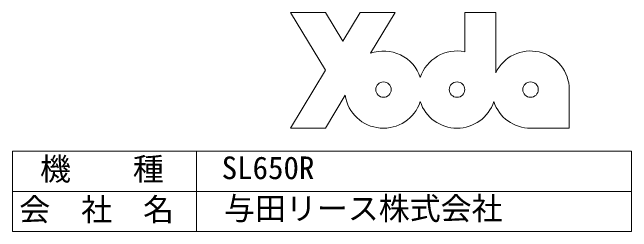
# Model space of a CAD drawing. Units: millimetres, scale not verified. Extents: x -27590 to 22684, y -17233 to 31729.
# Drawn here: x 12684 to 22684, y -16528 to -12979 of the extents above; entities that cross this region are included whole.
import ezdxf
from ezdxf.enums import TextEntityAlignment as Align

# ---------------------------------------------------------------- set-up
doc = ezdxf.new("R2010")
doc.units = ezdxf.units.MM
doc.header["$LTSCALE"] = 200
doc.layers.add('0-0_0', color=7, linetype='Continuous', lineweight=18)
doc.styles.add('ＭＳ ゴシック', font='')
doc.styles.get('ＭＳ ゴシック').set_extended_font_data('MS Gothic')

msp = doc.modelspace()

# ---------------------------------------------------------------- linework, layer by layer
at = {"layer": '0-0_0'}
for p, q in [((17177.1, -12978.7), (17739.6, -12978.7)), ((17177.1, -12978.7), (17739.6, -13916.2)), ((17739.6, -12978.7), (18020.9, -13447.4)), ((18302.1, -12978.7), (18020.9, -13447.4)), ((18302.1, -12978.7), (18864.6, -12978.7)), ((18864.6, -12978.7), (18468, -13639.7)), ((19989.6, -12978.7), (19989.6, -13616.3)), ((19989.6, -12978.7), (20489.6, -12978.7)), ((20489.6, -12978.7), (20489.6, -13956.3)), ((17739.6, -13916.2), (17177.1, -14853.7)), ((21677.1, -14228.7), (21677.1, -14853.7)), ((18059, -14321.3), (17739.6, -14853.7)), ((17177.1, -14853.7), (17739.6, -14853.7)), ((21052.1, -14853.7), (21677.1, -14853.7)), ((12684.3, -15227.7), (12684.3, -15877.7)), ((22684.3, -15227.7), (12684.3, -15227.7)), ((15656, -15227.7), (15656, -16527.7)), ((22684.3, -15877.7), (22684.3, -15227.7)), ((22684.3, -16527.7), (22684.3, -15877.7)), ((12684.3, -16527.7), (22684.3, -16527.7))]:
    msp.add_line(p, q, dxfattribs=at)
msp.add_lwpolyline([(12684.3, -16527.7), (12684.3, -15877.7), (22684.3, -15877.7)], dxfattribs=at)
for centre in [(18677.1, -14228.7), (19864.6, -14228.7), (21052.1, -14228.7)]:
    msp.add_circle(centre, 125, dxfattribs=at)
for centre, start, end in [((18677.1, -14228.7), 18.19487, 109.54695), ((19864.6, -14228.7), 78.46303, 161.80511), ((21052.1, -14228.7), 0, 154.15807), ((18677.1, -14228.7), 188.52551, 341.80511), ((19864.6, -14228.7), 198.19487, 341.80511), ((21052.1, -14228.7), 198.19487, 270)]:
    msp.add_arc(centre, 625, start, end, dxfattribs=at)

# ---------------------------------------------------------------- texts
at = {"layer": '0-0_0', "color": 4, "style": 'ＭＳ ゴシック'}
for s, p in [('機\u3000\u3000種', (13129.8, -15807.6)), ('SL650R', (16064.7, -15788.1)), ('会\u3000社\u3000名', (12794.2, -16462.2)), ('与田リース株式会社', (16100.4, -16445.4))]:
    msp.add_text(s, height=366.6, dxfattribs=at).set_placement(p, align=Align.BOTTOM_LEFT)

doc.saveas('drawing.dxf')
